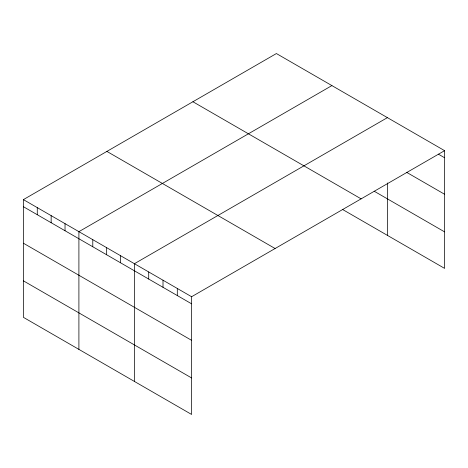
<?xml version="1.0" encoding="UTF-8"?>
<svg xmlns="http://www.w3.org/2000/svg" width="468" height="468" viewBox="0 0 468 468"><rect width="100%" height="100%" fill="white"/><g stroke="black" fill="none" stroke-linecap="round" stroke-linejoin="round"><path stroke-width="0.7" d="M342.629 209.512L444.6 268.386L444.6 150.661L276.395 53.545L23.4 199.614L23.4 317.339L191.605 414.455L191.605 296.724L23.4 199.614M331.906 85.591L78.905 231.66L78.905 349.391M387.41 117.638L134.415 263.706L134.415 381.438M191.605 296.724L444.6 150.661M438.381 154.165L444.6 157.751M406.68 172.37L444.6 194.261M374.166 191.213L444.6 231.876M192.91 101.749L361.109 198.859M106.891 151.41L275.09 248.52M23.4 206.704L191.605 303.82M23.4 243.214L191.605 340.33M23.4 280.835L191.605 377.945M387.41 182.947L387.41 235.369M177.308 288.469L177.308 295.565M163.01 280.215L163.01 287.311M148.713 271.961L148.713 279.057M120.539 255.692L120.539 262.788M106.663 247.683L106.663 254.779M92.787 239.669L92.787 246.765M65.029 223.645L65.029 230.742M51.152 215.637L51.152 222.733M37.276 207.622L37.276 214.718"/></g></svg>
